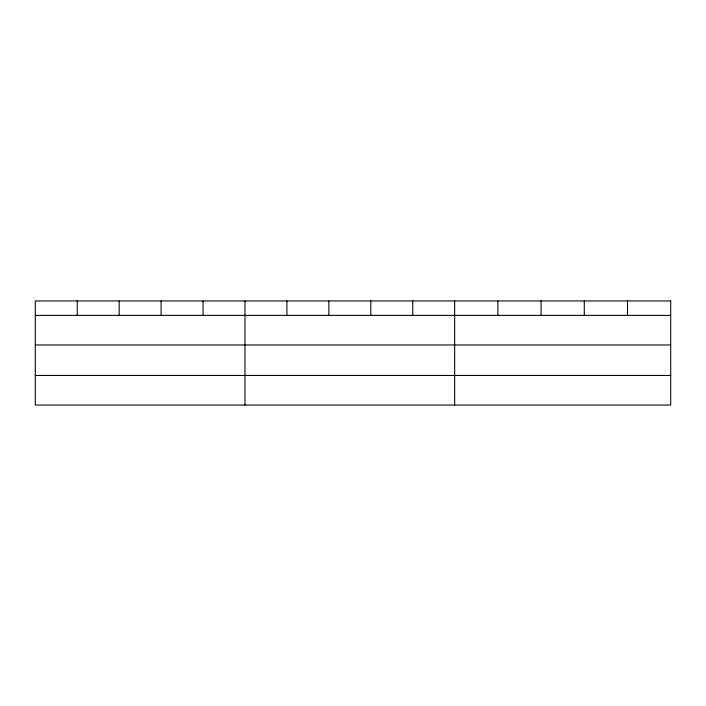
<?xml version="1.0" encoding="UTF-8"?>
<svg xmlns="http://www.w3.org/2000/svg" width="706" height="706" viewBox="0 0 706 706"><rect width="100%" height="100%" fill="white"/><g stroke="black" fill="none" stroke-linecap="round" stroke-linejoin="round"><path stroke-width="1.06" d="M35.3 315.379L670.7 315.379M35.3 344.969L670.7 344.969M35.3 375.46L670.7 375.46M627.493 300.95L627.493 315.379M584.286 300.95L584.286 315.379M541.078 300.95L541.078 315.379M497.871 300.95L497.871 315.379M454.664 300.95L454.664 405.05M412.728 300.95L412.728 315.379M370.791 300.95L370.791 315.379M328.855 300.95L328.855 315.379M286.918 300.95L286.918 315.379M244.982 300.95L244.982 405.05M203.046 300.95L203.046 315.379M161.109 300.95L161.109 315.379M119.173 300.95L119.173 315.379M77.236 300.95L77.236 315.379M670.7 300.95L35.3 300.95L35.3 405.05L670.7 405.05L670.7 300.95"/></g></svg>
